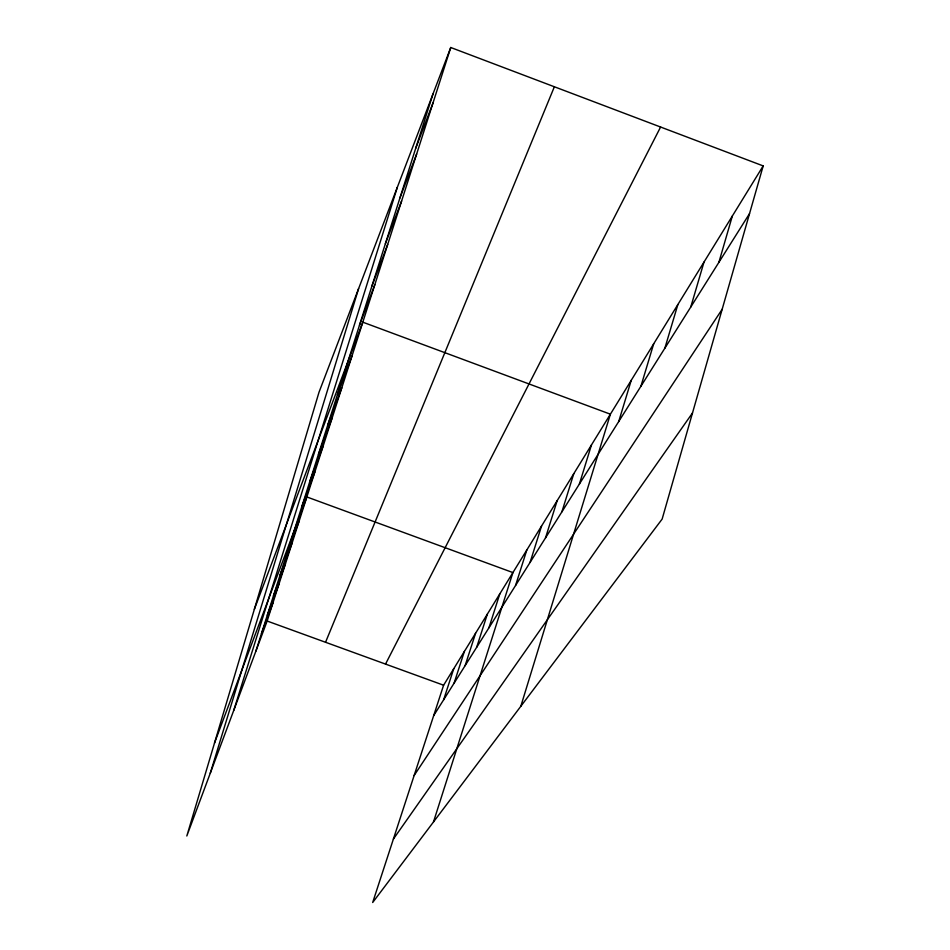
<?xml version="1.0" encoding="UTF-8"?>
<svg xmlns="http://www.w3.org/2000/svg" width="950" height="950" viewBox="0 0 950 950"><rect width="100%" height="100%" fill="white"/><g stroke="black" fill="none" stroke-linecap="round" stroke-linejoin="round"><path stroke-width="1.43" d="M763.182 165.906L662.138 519.092L372.685 902.5L443.603 685.211L763.182 165.906L450.751 47.5L318.998 392.267L186.817 835.988L267.14 621.027L450.751 47.5M718.889 262.331L732.331 216.03M690.769 307.028L703.998 262.081M664.857 348.211L677.861 304.546M640.906 386.258L653.683 343.841M618.711 421.539L631.251 380.285M210.283 773.205L358.601 288.61M520.814 706.289L610.387 414.188L362.817 322.181L254.339 609.342M579.393 484.025L591.482 444.909M233.759 710.374L397.302 187.364M561.913 511.812L573.776 473.67M545.514 537.89L557.163 500.674M530.088 562.388L541.536 526.074M255.894 651.106L432.951 94.062M515.577 585.449L526.811 549.991M488.953 627.772L499.783 593.916M433.485 821.952L512.917 572.577L306.862 496.957L214.498 743.054M476.71 647.235L487.35 614.116M465.108 665.665L475.57 633.27M443.638 699.794L453.732 668.752M454.1 683.169L464.372 651.462M267.306 615.208L279.027 583.87M261.464 633.614L272.935 602.918M309.819 481.46L323.273 445.681M301.696 507.027L314.83 472.055M286.793 553.898L299.333 520.469M279.953 575.439L292.196 542.735M273.457 595.852L285.451 563.837M337.44 394.582L351.951 356.096M327.643 425.398L341.786 387.861M318.452 454.302L332.239 417.668M385.367 243.758L401.613 200.996M371.937 286.045L387.695 244.435M359.48 325.233L374.799 284.715M415.732 148.259L432.974 103.016M399.926 197.98L416.646 154.007M325.541 642.271L554.372 86.771M385.534 664.086L660.594 127.027M433.675 715.623L749.526 213.631M414.117 775.533L722.178 309.249M393.395 839.052L692.502 412.965M267.14 621.027L443.603 685.211"/></g></svg>
